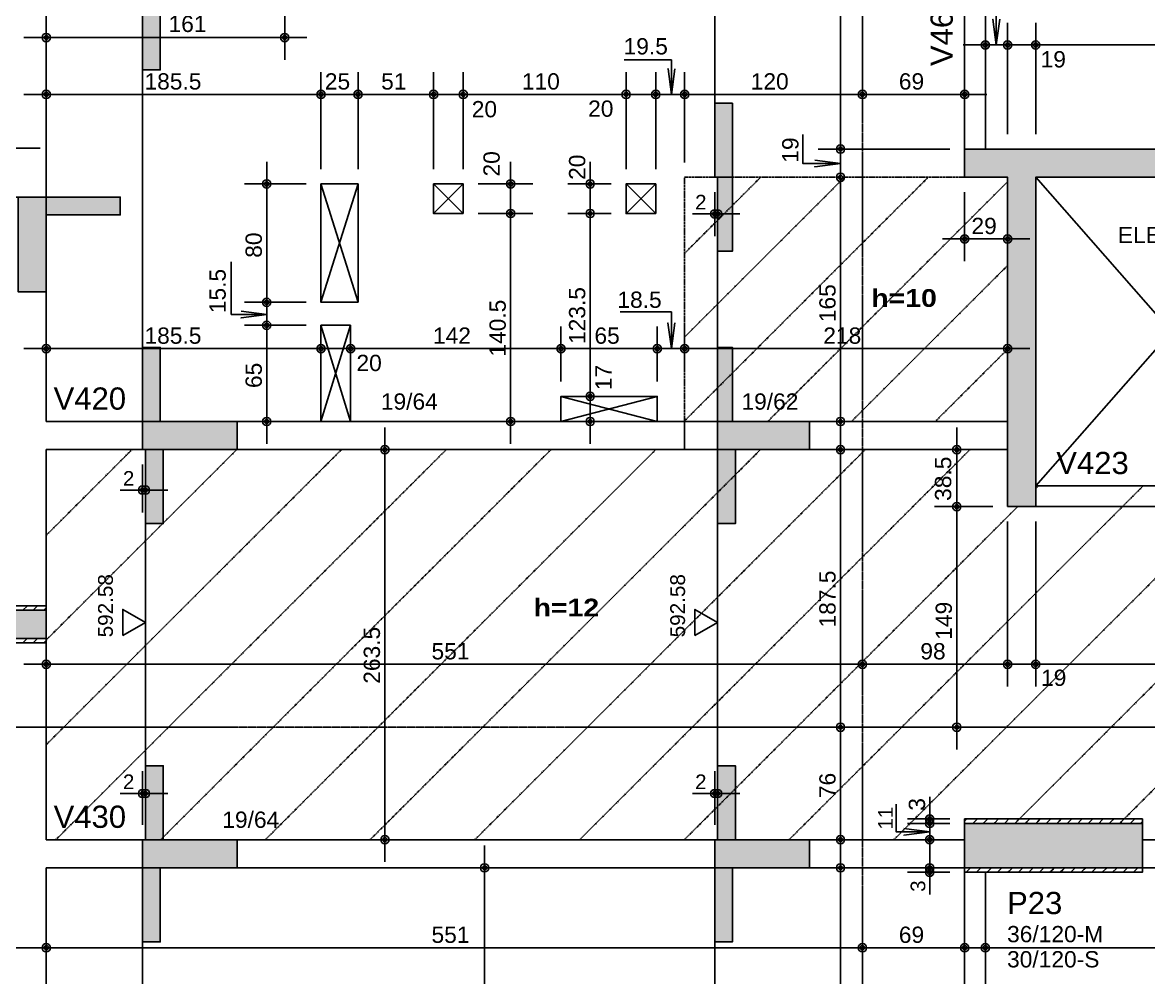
# Model space of a CAD drawing. Extents: x 0 to 7795, y 0 to 4205.
# Drawn here: x 1535 to 2295, y 2438 to 3083 of the extents above; entities that cross this region are included whole.
import ezdxf

# ---------------------------------------------------------------- set-up
doc = ezdxf.new("R2010")
doc.units = 0
doc.header["$MEASUREMENT"] = 0
for name, pattern in [('ESTILO_TQS_0001', [1, 0.7, -0.3]), ('ESTILO_TQS_0002', [0.4, 0.1, -0.3]), ('ESTILO_TQS_0006', [0.3, 0.2, -0.1]), ('ESTILO_TQS_0007', [2.1, 1.5, -0.2, 0.2, -0.2])]:
    doc.linetypes.add(name, pattern=pattern)
for name, color, linetype in [('MTH-224', 4, 'CONTINUOUS'), ('MTH-230', 1, 'CONTINUOUS'), ('MTH-COTAS7', 31, 'CONTINUOUS'), ('MTH-DIM-PILAR', 3, 'CONTINUOUS'), ('MTH-DIM-VIGA', 3, 'CONTINUOUS'), ('MTH-EIXO-214', 4, 'CONTINUOUS'), ('MTH-FACE-VIGA', 7, 'CONTINUOUS'), ('MTH-LINHA-SEÇÃO', 16, 'CONTINUOUS'), ('MTH-PILAR-SEGUE', 5, 'CONTINUOUS'), ('MTH-SIMB_COTA', 3, 'CONTINUOUS'), ('MTH-SOMBRA21', 150, 'CONTINUOUS'), ('MTH-SOMBRA25', 253, 'CONTINUOUS'), ('MTH-TIT1-VIGA', 5, 'CONTINUOUS'), ('MTH-TRACEJADO-216', 1, 'CONTINUOUS'), ('MTH-TXT', 4, 'CONTINUOUS'), ('MTH-TXT-NEGRITO', 5, 'CONTINUOUS'), ('MTH-TXT-NOTAS', 3, 'CONTINUOUS'), ('MTH-VIGA-INVERTIDA', 7, 'ESTILO_TQS_0002')]:
    doc.layers.add(name, color=color, linetype=linetype)
doc.styles.add('TQS_ARIAL', font='arial.ttf')
doc.styles.add('TQS_ARIAL_BLACK', font='ariblk.ttf')

msp = doc.modelspace()

# ---------------------------------------------------------------- linework, layer by layer
at = {"layer": 'MTH-224', "linetype": 'Continuous'}
for points in [[(1602.21209, 2668.995559), (1617.51056, 2677.828562), (1602.21209, 2686.660687), (1602.21209, 2668.995559)], [(1988.475646, 2668.995559), (2003.774116, 2677.828562), (1988.475646, 2686.660687), (1988.475646, 2668.995559)]]:
    msp.add_lwpolyline(points, dxfattribs=at)
at = {"layer": 'MTH-230', "linetype": 'Continuous'}
for p, q in [((1761.01056, 2894.1355), (1736.01056, 2974.1355)), ((1761.01056, 2974.1355), (1736.01056, 2894.1355)), ((1832.011365, 2954.1355), (1812.011365, 2974.1355)), ((1832.011365, 2974.1355), (1812.011365, 2954.1355)), ((1962.011365, 2954.1355), (1942.011365, 2974.1355)), ((1962.011365, 2974.1355), (1942.011365, 2954.1355)), ((2218.511368, 2770.135472), (2401.511368, 2978.6355)), ((2218.511368, 2978.6355), (2401.511368, 2770.135472)), ((1756.01056, 2878.6355), (1736.01056, 2813.6355)), ((1736.01056, 2878.6355), (1756.01056, 2813.6355)), ((1963.012277, 2813.6355), (1898.01056, 2830.635501)), ((1963.012277, 2830.635501), (1898.01056, 2813.6355))]:
    msp.add_line(p, q, dxfattribs=at)
at = {"layer": 'MTH-COTAS7', "linetype": 'Continuous'}
for p, q in [((2086.713494, 2982.635497), (2086.713494, 3438.635501)), ((1550.51056, 3098.653409), (1550.51056, 3058.02176)), ((1711.511406, 3091.135499), (1711.511406, 3058.02176)), ((2184.511366, 3071.836689), (2184.511366, 3082.969265)), ((2199.511367, 3017.635497), (2199.511367, 3082.969265)), ((2199.511367, 3007.635497), (2199.511367, 3082.969265)), ((2218.511367, 3017.635497), (2218.511367, 3082.969265)), ((2218.511367, 3007.635497), (2218.511367, 3082.969265)), ((1535.51056, 3073.02176), (1726.511406, 3073.02176)), ((2169.511366, 3067.969265), (2214.511367, 3067.969265)), ((2184.511367, 3067.969265), (2233.511367, 3067.969265)), ((2203.511367, 3067.969265), (2416.511367, 3067.969265)), ((1550.51056, 3000.884726), (1550.51056, 3049.575059)), ((1736.01056, 2984.1355), (1736.01056, 3049.575059)), ((1736.01056, 2984.1355), (1736.01056, 3049.575059)), ((1761.01056, 2984.1355), (1761.01056, 3049.575059)), ((1761.01056, 2984.1355), (1761.01056, 3049.575059)), ((1812.011365, 2984.1355), (1812.011365, 3049.575059)), ((1812.011365, 2984.1355), (1812.011365, 3049.575059)), ((1832.011365, 2984.1355), (1832.011365, 3049.575059)), ((1832.011365, 2984.1355), (1832.011365, 3049.575059)), ((1942.011365, 2984.1355), (1942.011365, 3049.575059)), ((1942.011365, 2984.1355), (1942.011365, 3049.575059)), ((1962.011365, 2984.1355), (1962.011365, 3049.575059)), ((1962.011365, 2984.1355), (1962.011365, 3049.575059)), ((1981.511406, 2988.635492), (1981.511406, 3049.575059)), ((1981.511406, 2988.635492), (1981.511406, 3049.575059)), ((1535.51056, 3034.575059), (1751.01056, 3034.575059)), ((1721.01056, 3034.575059), (1776.01056, 3034.575059)), ((1746.01056, 3034.575059), (1827.011365, 3034.575059)), ((1797.011365, 3034.575059), (1847.011365, 3034.575059)), ((1817.011365, 3034.575059), (1957.011365, 3034.575059)), ((1927.011365, 3034.575059), (1977.011365, 3034.575059)), ((1947.011365, 3034.575059), (1996.511406, 3034.575059)), ((1966.511406, 3034.575059), (2116.511366, 3034.575059)), ((2086.511366, 3034.575059), (2185.511366, 3034.575059)), ((2101.511366, 3037.703124), (2101.511366, 3019.575059)), ((2101.511366, 3037.703124), (2101.511366, 3019.575059)), ((2170.511366, 3031.99527), (2170.511366, 3019.575059)), ((2086.713494, 2963.635492), (2086.713494, 3012.635497)), ((1260.506838, 2998.232143), (1546.51056, 2998.232143)), ((2160.511366, 2997.635497), (2071.713494, 2997.635497)), ((2160.511366, 2997.635497), (2071.713494, 2997.635497)), ((1699.377113, 2879.1355), (1699.377113, 2989.1355)), ((1864.039632, 2939.1355), (1864.039632, 2989.1355)), ((1917.724131, 2939.1355), (1917.724131, 2989.1355)), ((2086.713494, 2798.635501), (2086.713494, 2993.635492)), ((1726.01056, 2974.1355), (1684.377113, 2974.1355)), ((1842.011365, 2974.1355), (1879.039632, 2974.1355)), ((1932.011365, 2974.1355), (1902.724131, 2974.1355)), ((1864.039632, 2798.635501), (1864.039632, 2969.1355)), ((1917.724131, 2815.635501), (1917.724131, 2969.1355)), ((2001.774116, 2968.635492), (2001.774116, 2938.878151)), ((2003.774116, 2968.635492), (2003.774116, 2938.878151)), ((2170.511366, 2968.635492), (2170.511366, 2921.927565)), ((2199.511367, 2968.635497), (2199.511367, 2921.927565)), ((1842.011365, 2954.1355), (1879.039632, 2954.1355)), ((1842.011365, 2954.1355), (1879.039632, 2954.1355)), ((1932.011365, 2954.1355), (1902.724131, 2954.1355)), ((1932.011365, 2954.1355), (1902.724131, 2954.1355)), ((1986.774116, 2953.878151), (2018.774116, 2953.878151)), ((2155.511366, 2936.927565), (2214.511367, 2936.927565)), ((1699.377113, 2863.6355), (1699.377113, 2909.1355)), ((1726.01056, 2894.1355), (1684.377113, 2894.1355)), ((1726.01056, 2894.1355), (1684.377113, 2894.1355)), ((1699.377113, 2798.6355), (1699.377113, 2893.6355)), ((1550.51056, 2867.054335), (1550.51056, 2877.849414)), ((1726.01056, 2878.6355), (1684.377113, 2878.6355)), ((1726.01056, 2878.6355), (1684.377113, 2878.6355)), ((1736.01056, 2856.1355), (1736.01056, 2877.849414)), ((1736.01056, 2856.1355), (1736.01056, 2877.849414)), ((1756.01056, 2863.613104), (1756.01056, 2877.849414)), ((1756.01056, 2856.1355), (1756.01056, 2877.849414)), ((1898.01056, 2840.635501), (1898.01056, 2877.849414)), ((1898.01056, 2840.635501), (1898.01056, 2877.849414)), ((1963.012277, 2840.635501), (1963.012277, 2877.849414)), ((1963.012277, 2840.635501), (1963.012277, 2877.849414)), ((1981.511406, 2878.491579), (1981.511406, 2847.849414)), ((1981.511406, 2868.491579), (1981.511406, 2847.849414)), ((2199.511367, 2865.777597), (2199.511367, 2847.849414)), ((1535.51056, 2862.849414), (1751.01056, 2862.849414)), ((1721.01056, 2862.849414), (1771.01056, 2862.849414)), ((1741.01056, 2862.849414), (1913.01056, 2862.849414)), ((1883.01056, 2862.849414), (1978.012277, 2862.849414)), ((1948.012277, 2862.849414), (1996.511406, 2862.849414)), ((1966.511406, 2862.849414), (2214.511367, 2862.849414)), ((1917.724131, 2798.635501), (1917.724131, 2845.635501)), ((1922.724131, 2830.635501), (1902.724131, 2830.635501)), ((1922.061515, 2830.635501), (1932.724131, 2830.635501)), ((1726.01056, 2813.6355), (1684.377113, 2813.6355)), ((1832.731595, 2813.635501), (1879.039632, 2813.635501)), ((1920.340572, 2813.635501), (1932.724131, 2813.635501)), ((2105.338991, 2813.635501), (2071.713494, 2813.635501)), ((1779.1324, 2516.13677), (1779.1324, 2809.635501)), ((2086.713494, 2592.135465), (2086.713494, 2809.635501)), ((2165.238982, 2741.135506), (2165.238982, 2809.635501)), ((1781.169911, 2794.635501), (1794.1324, 2794.635501)), ((2091.511366, 2794.635501), (2071.713494, 2794.635501)), ((2189.511367, 2794.635501), (2150.238982, 2794.635501)), ((1615.51056, 2784.635501), (1615.51056, 2752.275238)), ((1617.51056, 2784.635501), (1617.51056, 2752.275238)), ((1600.51056, 2767.275238), (1632.51056, 2767.275238)), ((2165.238982, 2592.135465), (2165.238982, 2771.135506)), ((2189.511367, 2756.135506), (2150.238982, 2756.135506)), ((2189.511367, 2756.135506), (2150.238982, 2756.135506)), ((2199.511367, 2746.135506), (2199.511367, 2634.635497)), ((2199.511367, 2746.135506), (2199.511367, 2634.635497)), ((2218.511367, 2746.135506), (2218.511367, 2634.635497)), ((2218.511367, 2746.135506), (2218.511367, 2634.635497)), ((1535.51056, 2649.635497), (2116.511366, 2649.635497)), ((2086.511366, 2649.635497), (2214.511367, 2649.635497)), ((2184.511367, 2649.635497), (2233.511367, 2649.635497)), ((2203.511367, 2649.635497), (2416.511367, 2649.635497)), ((2086.713494, 2516.13677), (2086.713494, 2622.135465)), ((2091.511366, 2607.135465), (2071.713494, 2607.135465)), ((2091.511366, 2607.135465), (2071.713494, 2607.135465)), ((2184.432037, 2607.135465), (2150.238982, 2607.135465)), ((1615.51056, 2541.13677), (1615.51056, 2577.346098)), ((1617.51056, 2541.13677), (1617.51056, 2577.346098)), ((2001.774116, 2541.13677), (2001.774116, 2577.346098)), ((2003.774116, 2541.13677), (2003.774116, 2577.346098)), ((1600.51056, 2562.346098), (1632.51056, 2562.346098)), ((1986.774116, 2562.346098), (2018.774116, 2562.346098)), ((2146.928333, 2527.13677), (2146.928333, 2560.13677)), ((2146.928333, 2516.13677), (2146.928333, 2557.13677)), ((2160.511366, 2545.13677), (2131.928333, 2545.13677)), ((2160.511366, 2542.13677), (2131.928333, 2542.13677)), ((2160.511366, 2542.13677), (2131.928333, 2542.13677)), ((1757.282443, 2531.13677), (1794.1324, 2531.13677)), ((1846.41773, 2237.135493), (1846.41773, 2527.13677)), ((2091.511366, 2531.13677), (2071.713494, 2531.13677)), ((2086.713494, 2071.135503), (2086.713494, 2527.13677)), ((2160.511366, 2531.13677), (2131.928333, 2531.13677)), ((2146.928333, 2494.13677), (2146.928333, 2527.13677)), ((1846.946401, 2512.13677), (1861.41773, 2512.13677)), ((2091.511366, 2512.13677), (2071.713494, 2512.13677)), ((2160.511366, 2512.13677), (2131.928333, 2512.13677)), ((2160.511366, 2509.13677), (2131.928333, 2509.13677)), ((1550.51056, 2464.587547), (1550.51056, 2473.127822)), ((2101.511366, 2462.528287), (2101.511366, 2473.127822)), ((2101.511366, 2462.528287), (2101.511366, 2473.127822)), ((2184.511366, 2453.53622), (2184.511366, 2473.127822)), ((1133.511366, 2458.127822), (1546.51056, 2458.127822)), ((1535.51056, 2458.127822), (2116.511366, 2458.127822)), ((2086.511366, 2458.127822), (2185.511366, 2458.127822)), ((2169.511366, 2458.127822), (2504.511361, 2458.127822)), ((2170.511366, 2456.346899), (2170.511366, 2443.127822))]:
    msp.add_line(p, q, dxfattribs=at)
for points in [[(2213.424211, 3091.075234), (2191.907804, 3091.075234), (2191.907804, 3067.969265), (2189.623595, 3085.31955), (2191.907804, 3067.969265), (2194.192012, 3085.31955)], [(1940.782085, 3057.864841), (1972.586897, 3057.864841), (1972.586897, 3034.575059), (1970.302688, 3051.925344), (1972.586897, 3034.575059), (1974.871105, 3051.925344)], [(2061.180193, 3007.53005), (2061.180193, 2987.959596), (2086.713494, 2987.959596), (2069.363209, 2985.675388), (2086.713494, 2987.959596), (2069.363209, 2990.243805)], [(1675.395459, 2921.535905), (1675.395459, 2885.918751), (1699.377113, 2885.918751), (1682.026828, 2883.634542), (1699.377113, 2885.918751), (1682.026828, 2888.202959)], [(1937.984075, 2887.712426), (1972.529724, 2887.712426), (1972.529724, 2862.849414), (1970.245515, 2880.199699), (1972.529724, 2862.849414), (1974.813932, 2880.199699)], [(2124.343171, 2555.050198), (2124.343171, 2536.388203), (2146.928333, 2536.388203), (2129.578048, 2534.103995), (2146.928333, 2536.388203), (2129.578048, 2538.672412)]]:
    msp.add_lwpolyline(points, dxfattribs=at)
at = {"layer": 'MTH-EIXO-214', "linetype": 'ESTILO_TQS_0007'}
for p, q in [((2101.511366, 3791.636556), (2101.511366, 1718.135501)), ((401.511366, 2607.135465), (5503.511366, 2607.135465))]:
    msp.add_line(p, q, dxfattribs=at)
at = {"layer": 'MTH-FACE-VIGA', "linetype": 'Continuous'}
for p, q in [((1534.731018, 2686.135503), (1537.569251, 2688.973736)), ((1537.569251, 2688.973736), (1537.731018, 2689.135503)), ((1541.802085, 2686.135503), (1544.729826, 2689.063243)), ((1544.729826, 2689.063243), (1544.802085, 2689.135503)), ((1548.873153, 2686.135503), (1550.51056, 2687.77291)), ((1534.731018, 2664.135503), (1537.569251, 2666.973736)), ((1537.569251, 2666.973736), (1537.731018, 2667.135503)), ((1541.802085, 2664.135503), (1544.729826, 2667.063243)), ((1544.729826, 2667.063243), (1544.802085, 2667.135503)), ((1548.873153, 2664.135503), (1550.51056, 2665.77291)), ((2170.511366, 2543.549246), (2172.09889, 2545.13677)), ((2176.169958, 2542.13677), (2176.31505, 2542.281862)), ((2176.31505, 2542.281862), (2179.169958, 2545.13677)), ((2183.241025, 2542.13677), (2183.567427, 2542.463171)), ((2183.567427, 2542.463171), (2186.241025, 2545.13677)), ((2190.312093, 2542.13677), (2190.819804, 2542.644481)), ((2190.819804, 2542.644481), (2193.312093, 2545.13677)), ((2197.383161, 2542.13677), (2198.072181, 2542.82579)), ((2198.072181, 2542.82579), (2200.383161, 2545.13677)), ((2204.454229, 2542.13677), (2205.324559, 2543.007099)), ((2205.324559, 2543.007099), (2207.454229, 2545.13677)), ((2211.525297, 2542.13677), (2212.576936, 2543.188409)), ((2212.576936, 2543.188409), (2214.525297, 2545.13677)), ((2218.596365, 2542.13677), (2219.829313, 2543.369718)), ((2219.829313, 2543.369718), (2221.596365, 2545.13677)), ((2225.667432, 2542.13677), (2227.08169, 2543.551028)), ((2227.08169, 2543.551028), (2228.667432, 2545.13677)), ((2232.7385, 2542.13677), (2234.334068, 2543.732337)), ((2234.334068, 2543.732337), (2235.7385, 2545.13677)), ((2239.809568, 2542.13677), (2241.586445, 2543.913647)), ((2241.586445, 2543.913647), (2242.809568, 2545.13677)), ((2246.880636, 2542.13677), (2248.838822, 2544.094956)), ((2248.838822, 2544.094956), (2249.880636, 2545.13677)), ((2253.951704, 2542.13677), (2256.091199, 2544.276265)), ((2256.091199, 2544.276265), (2256.951704, 2545.13677)), ((2261.022771, 2542.13677), (2263.343577, 2544.457575)), ((2263.343577, 2544.457575), (2264.022771, 2545.13677)), ((2268.093839, 2542.13677), (2270.595954, 2544.638884)), ((2270.595954, 2544.638884), (2271.093839, 2545.13677)), ((2275.164907, 2542.13677), (2277.848331, 2544.820194)), ((2277.848331, 2544.820194), (2278.164907, 2545.13677)), ((2282.235975, 2542.13677), (2285.100708, 2545.001503)), ((2285.100708, 2545.001503), (2285.235975, 2545.13677)), ((2289.307043, 2542.13677), (2290.511366, 2543.341093)), ((2171.454229, 2509.13677), (2171.478405, 2509.160946)), ((2171.478405, 2509.160946), (2174.454229, 2512.13677)), ((2178.525297, 2509.13677), (2178.730782, 2509.342255)), ((2178.730782, 2509.342255), (2181.525297, 2512.13677)), ((2185.596365, 2509.13677), (2185.983159, 2509.523564)), ((2185.983159, 2509.523564), (2188.596365, 2512.13677)), ((2192.667432, 2509.13677), (2193.235537, 2509.704874)), ((2193.235537, 2509.704874), (2195.667432, 2512.13677)), ((2199.7385, 2509.13677), (2200.487914, 2509.886183)), ((2200.487914, 2509.886183), (2202.7385, 2512.13677)), ((2206.809568, 2509.13677), (2207.740291, 2510.067493)), ((2207.740291, 2510.067493), (2209.809568, 2512.13677)), ((2213.880636, 2509.13677), (2214.992668, 2510.248802)), ((2214.992668, 2510.248802), (2216.880636, 2512.13677)), ((2220.951704, 2509.13677), (2222.245046, 2510.430112)), ((2222.245046, 2510.430112), (2223.951704, 2512.13677)), ((2228.022771, 2509.13677), (2229.497423, 2510.611421)), ((2229.497423, 2510.611421), (2231.022771, 2512.13677)), ((2235.093839, 2509.13677), (2236.7498, 2510.79273)), ((2236.7498, 2510.79273), (2238.093839, 2512.13677)), ((2242.164907, 2509.13677), (2244.002177, 2510.97404)), ((2244.002177, 2510.97404), (2245.164907, 2512.13677)), ((2249.235975, 2509.13677), (2251.254555, 2511.155349)), ((2251.254555, 2511.155349), (2252.235975, 2512.13677)), ((2256.307043, 2509.13677), (2258.506932, 2511.336659)), ((2258.506932, 2511.336659), (2259.307043, 2512.13677)), ((2263.37811, 2509.13677), (2265.759309, 2511.517968)), ((2265.759309, 2511.517968), (2266.37811, 2512.13677)), ((2270.449178, 2509.13677), (2273.011686, 2511.699278)), ((2273.011686, 2511.699278), (2273.449178, 2512.13677)), ((2277.520246, 2509.13677), (2280.264064, 2511.880587)), ((2280.264064, 2511.880587), (2280.520246, 2512.13677)), ((2284.591314, 2509.13677), (2287.516441, 2512.061896)), ((2287.516441, 2512.061896), (2287.591314, 2512.13677))]:
    msp.add_line(p, q, dxfattribs=at)
for points in [[(2170.511366, 3423.635501), (2170.511366, 2997.635497)], [(2184.511366, 2997.635497), (2184.511366, 3423.635501)], [(1550.51056, 2813.635501), (1550.51056, 3191.135501)], [(1761.01056, 2894.1355), (1761.01056, 2974.1355), (1736.01056, 2974.1355), (1736.01056, 2894.1355), (1761.01056, 2894.1355)], [(1832.011365, 2954.1355), (1832.011365, 2974.1355), (1812.011365, 2974.1355), (1812.011365, 2954.1355), (1832.011365, 2954.1355)], [(1962.011365, 2954.1355), (1962.011365, 2974.1355), (1942.011365, 2974.1355), (1942.011365, 2954.1355), (1962.011365, 2954.1355)], [(1756.01056, 2878.6355), (1736.01056, 2878.6355), (1736.01056, 2813.6355), (1756.01056, 2813.6355), (1756.01056, 2878.6355)], [(1963.012277, 2813.6355), (1963.012277, 2830.635501), (1898.01056, 2830.635501), (1898.01056, 2813.6355), (1963.012277, 2813.6355)], [(2199.511367, 2813.635501), (1550.51056, 2813.635501)], [(1550.51056, 2686.1355), (1550.51056, 2794.635501)], [(1550.51056, 2794.635501), (2199.511367, 2794.635501)], [(2401.511367, 2770.13551), (2218.511367, 2770.13551)], [(2218.511365, 2756.13551), (2401.511367, 2756.13551)], [(1550.51056, 2689.135503), (1310.51056, 2689.135503), (1310.51056, 2686.135503), (1550.51056, 2686.135503), (1550.51056, 2689.135503)], [(1550.51056, 2667.135503), (1310.51056, 2667.135503), (1310.51056, 2664.135503), (1550.51056, 2664.135503), (1550.51056, 2667.135503)], [(1550.51056, 2531.13677), (1550.51056, 2667.1355)], [(2290.511366, 2545.13677), (2170.511366, 2545.13677), (2170.511366, 2542.13677), (2290.511366, 2542.13677), (2290.511366, 2545.13677)], [(2170.511366, 2531.13677), (1550.51056, 2531.13677)], [(2496.511361, 2531.13677), (2290.511366, 2531.13677)], [(1550.51056, 2512.13677), (2170.511366, 2512.13677)], [(1550.51056, 2086.135501), (1550.51056, 2512.13677)], [(2170.511366, 2512.13677), (2170.511366, 2086.135503)], [(2290.511366, 2512.13677), (2170.511366, 2512.13677), (2170.511366, 2509.13677), (2290.511366, 2509.13677), (2290.511366, 2512.13677)], [(2184.511366, 2086.135503), (2184.511366, 2509.13677)], [(2290.511366, 2512.13677), (2489.511361, 2512.13677)]]:
    msp.add_lwpolyline(points, dxfattribs=at)
at = {"layer": 'MTH-LINHA-SEÇÃO', "linetype": 'Continuous'}
for p, q in [((2001.774116, 3442.635501), (2001.774116, 2978.635492)), ((1615.51056, 3101.135499), (1615.51056, 2794.635501)), ((2003.774116, 2978.635492), (2003.774116, 2813.635501)), ((858.51137, 2965.230509), (1600.51056, 2965.230509)), ((1617.51056, 2794.635501), (1617.51056, 2531.13677)), ((2003.774116, 2794.635501), (2003.774116, 2531.13677)), ((1615.51056, 2531.13677), (1615.51056, 2252.1355)), ((2001.774116, 2531.13677), (2001.774116, 2067.135503))]:
    msp.add_line(p, q, dxfattribs=at)
for points in [[(1615.51056, 3051.135499), (1615.51056, 3101.135499), (1627.51056, 3101.135499), (1627.51056, 3051.135499), (1615.51056, 3051.135499)], [(2001.774116, 3028.635492), (2001.774116, 2978.635492), (2013.774116, 2978.635492), (2013.774116, 3028.635492), (2001.774116, 3028.635492)], [(2003.774116, 2978.635492), (2003.774116, 2928.635492), (2013.774116, 2928.635492), (2013.774116, 2978.635492), (2003.774116, 2978.635492)], [(1531.51056, 2965.230509), (1550.51056, 2965.230509), (1550.51056, 2901.230509), (1531.51056, 2901.230509), (1531.51056, 2965.230509)], [(1550.51056, 2965.230509), (1600.51056, 2965.230509), (1600.51056, 2953.230509), (1550.51056, 2953.230509), (1550.51056, 2965.230509)], [(1615.51056, 2813.635501), (1615.51056, 2863.635501), (1627.51056, 2863.635501), (1627.51056, 2813.635501), (1615.51056, 2813.635501)], [(2003.774116, 2863.635501), (2003.774116, 2813.635501), (2013.774116, 2813.635501), (2013.774116, 2863.635501), (2003.774116, 2863.635501)], [(1615.51056, 2794.635501), (1615.51056, 2813.635501), (1679.51056, 2813.635501), (1679.51056, 2794.635501), (1615.51056, 2794.635501)], [(2003.774116, 2794.635501), (2003.774116, 2813.635501), (2065.774116, 2813.635501), (2065.774116, 2794.635501), (2003.774116, 2794.635501)], [(1617.51056, 2744.635501), (1617.51056, 2794.635501), (1629.51056, 2794.635501), (1629.51056, 2744.635501), (1617.51056, 2744.635501)], [(2003.774116, 2744.635501), (2003.774116, 2794.635501), (2015.774116, 2794.635501), (2015.774116, 2744.635501), (2003.774116, 2744.635501)], [(1617.51056, 2531.13677), (1617.51056, 2581.13677), (1629.51056, 2581.13677), (1629.51056, 2531.13677), (1617.51056, 2531.13677)], [(2003.774116, 2531.13677), (2003.774116, 2581.13677), (2015.774116, 2581.13677), (2015.774116, 2531.13677), (2003.774116, 2531.13677)], [(1615.51056, 2512.13677), (1615.51056, 2531.13677), (1679.51056, 2531.13677), (1679.51056, 2512.13677), (1615.51056, 2512.13677)], [(2001.774116, 2512.13677), (2001.774116, 2531.13677), (2065.774116, 2531.13677), (2065.774116, 2512.13677), (2001.774116, 2512.13677)], [(1615.51056, 2512.13677), (1615.51056, 2462.13677), (1627.51056, 2462.13677), (1627.51056, 2512.13677), (1615.51056, 2512.13677)], [(2001.774116, 2512.13677), (2001.774116, 2462.13677), (2013.774116, 2462.13677), (2013.774116, 2512.13677), (2001.774116, 2512.13677)]]:
    msp.add_lwpolyline(points, dxfattribs=at)
at = {"layer": 'MTH-PILAR-SEGUE', "linetype": 'Continuous'}
for points in [[(2199.511367, 2756.135506), (2218.511367, 2756.135506), (2218.511367, 2978.6355), (2401.511367, 2978.6355), (2401.511367, 2756.135506), (2417.511367, 2756.135506), (2417.511367, 2978.635504), (2600.511367, 2978.635504), (2600.511367, 2699.635497), (2619.511367, 2699.635497), (2619.511367, 2997.635497), (2170.511366, 2997.635497), (2170.511366, 2978.635497), (2199.511367, 2978.635497), (2199.511367, 2756.135506)], [(1550.51056, 2667.1355), (1550.51056, 2686.1355), (1310.51056, 2686.1355), (1310.51056, 2667.1355), (1550.51056, 2667.1355)], [(2290.511366, 2512.13677), (2290.511366, 2542.13677), (2170.511366, 2542.13677), (2170.511366, 2512.13677), (2290.511366, 2512.13677)]]:
    msp.add_lwpolyline(points, dxfattribs=at)
at = {"layer": 'MTH-SIMB_COTA', "linetype": 'Continuous'}
for centre, radius in [((1550.51056, 3073.02176), 2.8), ((1550.51056, 3073.02176), 1.4), ((1711.511406, 3073.02176), 2.8), ((1711.511406, 3073.02176), 1.4), ((2184.511366, 3067.969265), 2.8), ((2184.511366, 3067.969265), 1.4), ((2199.511367, 3067.969265), 2.8), ((2199.511367, 3067.969265), 2.8), ((2199.511367, 3067.969265), 1.4), ((2199.511367, 3067.969265), 1.4), ((2218.511367, 3067.969265), 2.8), ((2218.511367, 3067.969265), 2.8), ((2218.511367, 3067.969265), 1.4), ((2218.511367, 3067.969265), 1.4), ((1550.51056, 3034.575059), 2.8), ((1550.51056, 3034.575059), 1.4), ((1736.01056, 3034.575059), 2.8), ((1736.01056, 3034.575059), 2.8), ((1736.01056, 3034.575059), 1.4), ((1736.01056, 3034.575059), 1.4), ((1761.01056, 3034.575059), 2.8), ((1761.01056, 3034.575059), 2.8), ((1761.01056, 3034.575059), 1.4), ((1761.01056, 3034.575059), 1.4), ((1812.011365, 3034.575059), 2.8), ((1812.011365, 3034.575059), 2.8), ((1812.011365, 3034.575059), 1.4), ((1812.011365, 3034.575059), 1.4), ((1832.011365, 3034.575059), 2.8), ((1832.011365, 3034.575059), 2.8), ((1832.011365, 3034.575059), 1.4), ((1832.011365, 3034.575059), 1.4), ((1942.011365, 3034.575059), 2.8), ((1942.011365, 3034.575059), 2.8), ((1942.011365, 3034.575059), 1.4), ((1942.011365, 3034.575059), 1.4), ((1962.011365, 3034.575059), 2.8), ((1962.011365, 3034.575059), 2.8), ((1962.011365, 3034.575059), 1.4), ((1962.011365, 3034.575059), 1.4), ((1981.511406, 3034.575059), 2.8), ((1981.511406, 3034.575059), 2.8), ((1981.511406, 3034.575059), 1.4), ((1981.511406, 3034.575059), 1.4), ((2101.511366, 3034.575059), 2.8), ((2101.511366, 3034.575059), 2.8), ((2101.511366, 3034.575059), 1.4), ((2101.511366, 3034.575059), 1.4), ((2170.511366, 3034.575059), 2.8), ((2170.511366, 3034.575059), 1.4), ((2086.713494, 2997.635497), 2.8), ((2086.713494, 2997.635497), 2.8), ((2086.713494, 2997.635497), 1.4), ((2086.713494, 2997.635497), 1.4), ((2086.713494, 2978.635492), 2.8), ((2086.713494, 2978.635492), 2.8), ((2086.713494, 2978.635492), 1.4), ((2086.713494, 2978.635492), 1.4), ((1699.377113, 2974.1355), 2.8), ((1699.377113, 2974.1355), 1.4), ((1864.039632, 2974.1355), 2.8), ((1864.039632, 2974.1355), 1.4), ((1917.724131, 2974.1355), 2.8), ((1917.724131, 2974.1355), 1.4), ((1864.039632, 2954.1355), 2.8), ((1864.039632, 2954.1355), 2.8), ((1917.724131, 2954.1355), 2.8), ((1917.724131, 2954.1355), 2.8), ((1864.039632, 2954.1355), 1.4), ((1864.039632, 2954.1355), 1.4), ((1917.724131, 2954.1355), 1.4), ((1917.724131, 2954.1355), 1.4), ((2001.774116, 2953.878151), 2.8), ((2001.774116, 2953.878151), 1.4), ((2003.774116, 2953.878151), 2.8), ((2003.774116, 2953.878151), 1.4), ((2170.511366, 2936.927565), 2.8), ((2170.511366, 2936.927565), 1.4), ((2199.511367, 2936.927565), 2.8), ((2199.511367, 2936.927565), 1.4), ((1699.377113, 2894.1355), 2.8), ((1699.377113, 2894.1355), 2.8), ((1699.377113, 2894.1355), 1.4), ((1699.377113, 2894.1355), 1.4), ((1699.377113, 2878.6355), 2.8), ((1699.377113, 2878.6355), 2.8), ((1699.377113, 2878.6355), 1.4), ((1699.377113, 2878.6355), 1.4), ((1550.51056, 2862.849414), 2.8), ((1736.01056, 2862.849414), 2.8), ((1736.01056, 2862.849414), 2.8), ((1756.01056, 2862.849414), 2.8), ((1756.01056, 2862.849414), 2.8), ((1898.01056, 2862.849414), 2.8), ((1898.01056, 2862.849414), 2.8), ((1963.012277, 2862.849414), 2.8), ((1963.012277, 2862.849414), 2.8), ((1981.511406, 2862.849414), 2.8), ((1981.511406, 2862.849414), 2.8), ((2199.511367, 2862.849414), 2.8), ((1550.51056, 2862.849414), 1.4), ((1736.01056, 2862.849414), 1.4), ((1736.01056, 2862.849414), 1.4), ((1756.01056, 2862.849414), 1.4), ((1756.01056, 2862.849414), 1.4), ((1898.01056, 2862.849414), 1.4), ((1898.01056, 2862.849414), 1.4), ((1963.012277, 2862.849414), 1.4), ((1963.012277, 2862.849414), 1.4), ((1981.511406, 2862.849414), 1.4), ((1981.511406, 2862.849414), 1.4), ((2199.511367, 2862.849414), 1.4), ((1917.724131, 2830.635501), 2.8), ((1917.724131, 2830.635501), 2.8), ((1917.724131, 2830.635501), 1.4), ((1917.724131, 2830.635501), 1.4), ((1699.377113, 2813.6355), 2.8), ((1699.377113, 2813.6355), 1.4), ((1864.039632, 2813.635501), 2.8), ((1864.039632, 2813.635501), 1.4), ((1917.724131, 2813.635501), 2.8), ((1917.724131, 2813.635501), 1.4), ((2086.713494, 2813.635501), 2.8), ((2086.713494, 2813.635501), 1.4), ((1779.1324, 2794.635501), 2.8), ((2086.713494, 2794.635501), 2.8), ((2165.238982, 2794.635501), 2.8), ((1779.1324, 2794.635501), 1.4), ((2086.713494, 2794.635501), 1.4), ((2165.238982, 2794.635501), 1.4), ((1615.51056, 2767.275238), 2.8), ((1615.51056, 2767.275238), 1.4), ((1617.51056, 2767.275238), 2.8), ((1617.51056, 2767.275238), 1.4), ((2165.238982, 2756.135506), 2.8), ((2165.238982, 2756.135506), 2.8), ((2165.238982, 2756.135506), 1.4), ((2165.238982, 2756.135506), 1.4), ((1550.51056, 2649.635497), 2.8), ((1550.51056, 2649.635497), 1.4), ((2101.511366, 2649.635497), 2.8), ((2101.511366, 2649.635497), 2.8), ((2101.511366, 2649.635497), 1.4), ((2101.511366, 2649.635497), 1.4), ((2199.511367, 2649.635497), 2.8), ((2199.511367, 2649.635497), 2.8), ((2199.511367, 2649.635497), 1.4), ((2199.511367, 2649.635497), 1.4), ((2218.511367, 2649.635497), 2.8), ((2218.511367, 2649.635497), 2.8), ((2218.511367, 2649.635497), 1.4), ((2218.511367, 2649.635497), 1.4), ((2086.713494, 2607.135465), 2.8), ((2086.713494, 2607.135465), 2.8), ((2086.713494, 2607.135465), 1.4), ((2086.713494, 2607.135465), 1.4), ((2165.238982, 2607.135465), 2.8), ((2165.238982, 2607.135465), 1.4), ((1615.51056, 2562.346098), 2.8), ((1615.51056, 2562.346098), 1.4), ((1617.51056, 2562.346098), 2.8), ((1617.51056, 2562.346098), 1.4), ((2001.774116, 2562.346098), 2.8), ((2001.774116, 2562.346098), 1.4), ((2003.774116, 2562.346098), 2.8), ((2003.774116, 2562.346098), 1.4), ((2146.928333, 2545.13677), 2.8), ((2146.928333, 2545.13677), 1.4), ((2146.928333, 2542.13677), 2.8), ((2146.928333, 2542.13677), 2.8), ((2146.928333, 2542.13677), 1.4), ((2146.928333, 2542.13677), 1.4), ((1779.1324, 2531.13677), 2.8), ((1779.1324, 2531.13677), 1.4), ((2086.713494, 2531.13677), 2.8), ((2086.713494, 2531.13677), 1.4), ((2146.928333, 2531.13677), 2.8), ((2146.928333, 2531.13677), 1.4), ((1846.41773, 2512.13677), 2.8), ((1846.41773, 2512.13677), 1.4), ((2086.713494, 2512.13677), 2.8), ((2086.713494, 2512.13677), 1.4), ((2146.928333, 2512.13677), 2.8), ((2146.928333, 2509.13677), 2.8), ((2146.928333, 2512.13677), 1.4), ((2146.928333, 2509.13677), 1.4), ((1550.51056, 2458.127822), 2.8), ((1550.51056, 2458.127822), 1.4), ((2101.511366, 2458.127822), 2.8), ((2101.511366, 2458.127822), 2.8), ((2101.511366, 2458.127822), 1.4), ((2101.511366, 2458.127822), 1.4), ((2170.511366, 2458.127822), 2.8), ((2170.511366, 2458.127822), 1.4), ((2184.511366, 2458.127822), 2.8), ((2184.511366, 2458.127822), 1.4)]:
    msp.add_circle(centre, radius, dxfattribs=at)
at = {"layer": 'MTH-SOMBRA21', "linetype": 'Continuous'}
for points in [[(1615.51056, 3051.135499), (1615.51056, 3101.135499), (1627.51056, 3101.135499)], [(1615.51056, 3051.135499), (1627.51056, 3101.135499), (1627.51056, 3051.135499)], [(1615.51056, 3051.135499), (1627.51056, 3051.135499), (1615.51056, 3051.135499)], [(2001.774116, 3028.635492), (2001.774116, 2978.635492), (2013.774116, 2978.635492)], [(2001.774116, 3028.635492), (2013.774116, 2978.635492), (2013.774116, 3028.635492)], [(2001.774116, 3028.635492), (2013.774116, 3028.635492), (2001.774116, 3028.635492)], [(2003.774116, 2978.635492), (2003.774116, 2928.635492), (2013.774116, 2928.635492)], [(2003.774116, 2978.635492), (2013.774116, 2928.635492), (2013.774116, 2978.635492)], [(2003.774116, 2978.635492), (2013.774116, 2978.635492), (2003.774116, 2978.635492)], [(1531.51056, 2965.230509), (1550.51056, 2965.230509), (1550.51056, 2901.230509)], [(1531.51056, 2965.230509), (1550.51056, 2901.230509), (1531.51056, 2901.230509)], [(1550.51056, 2965.230509), (1600.51056, 2965.230509), (1600.51056, 2953.230509)], [(1550.51056, 2965.230509), (1600.51056, 2953.230509), (1550.51056, 2953.230509)], [(1550.51056, 2965.230509), (1550.51056, 2953.230509), (1550.51056, 2965.230509)], [(1615.51056, 2813.635501), (1615.51056, 2863.635501), (1627.51056, 2863.635501)], [(1615.51056, 2813.635501), (1627.51056, 2863.635501), (1627.51056, 2813.635501)], [(2003.774116, 2863.635501), (2003.774116, 2813.635501), (2013.774116, 2813.635501)], [(2003.774116, 2863.635501), (2013.774116, 2813.635501), (2013.774116, 2863.635501)], [(2003.774116, 2863.635501), (2013.774116, 2863.635501), (2003.774116, 2863.635501)], [(1615.51056, 2813.635501), (1627.51056, 2813.635501), (1615.51056, 2813.635501)], [(1615.51056, 2794.635501), (1615.51056, 2813.635501), (1679.51056, 2813.635501)], [(1615.51056, 2794.635501), (1679.51056, 2813.635501), (1679.51056, 2794.635501)], [(2003.774116, 2794.635501), (2003.774116, 2813.635501), (2065.774116, 2813.635501)], [(2003.774116, 2794.635501), (2065.774116, 2813.635501), (2065.774116, 2794.635501)], [(1615.51056, 2794.635501), (1679.51056, 2794.635501), (1615.51056, 2794.635501)], [(1617.51056, 2744.635501), (1617.51056, 2794.635501), (1629.51056, 2794.635501)], [(1617.51056, 2744.635501), (1629.51056, 2794.635501), (1629.51056, 2744.635501)], [(2003.774116, 2794.635501), (2065.774116, 2794.635501), (2003.774116, 2794.635501)], [(2003.774116, 2744.635501), (2003.774116, 2794.635501), (2015.774116, 2794.635501)], [(2003.774116, 2744.635501), (2015.774116, 2794.635501), (2015.774116, 2744.635501)], [(1617.51056, 2744.635501), (1629.51056, 2744.635501), (1617.51056, 2744.635501)], [(2003.774116, 2744.635501), (2015.774116, 2744.635501), (2003.774116, 2744.635501)], [(1617.51056, 2531.13677), (1617.51056, 2581.13677), (1629.51056, 2581.13677)], [(1617.51056, 2531.13677), (1629.51056, 2581.13677), (1629.51056, 2531.13677)], [(2003.774116, 2531.13677), (2003.774116, 2581.13677), (2015.774116, 2581.13677)], [(2003.774116, 2531.13677), (2015.774116, 2581.13677), (2015.774116, 2531.13677)], [(1615.51056, 2512.13677), (1615.51056, 2531.13677), (1679.51056, 2531.13677)], [(1615.51056, 2512.13677), (1679.51056, 2531.13677), (1679.51056, 2512.13677)], [(1617.51056, 2531.13677), (1629.51056, 2531.13677), (1617.51056, 2531.13677)], [(2001.774116, 2512.13677), (2001.774116, 2531.13677), (2065.774116, 2531.13677)], [(2001.774116, 2512.13677), (2065.774116, 2531.13677), (2065.774116, 2512.13677)], [(2003.774116, 2531.13677), (2015.774116, 2531.13677), (2003.774116, 2531.13677)], [(1615.51056, 2512.13677), (1679.51056, 2512.13677), (1615.51056, 2512.13677)], [(1615.51056, 2512.13677), (1615.51056, 2462.13677), (1627.51056, 2462.13677)], [(1615.51056, 2512.13677), (1627.51056, 2462.13677), (1627.51056, 2512.13677)], [(1615.51056, 2512.13677), (1627.51056, 2512.13677), (1615.51056, 2512.13677)], [(2001.774116, 2512.13677), (2065.774116, 2512.13677), (2001.774116, 2512.13677)], [(2001.774116, 2512.13677), (2001.774116, 2462.13677), (2013.774116, 2462.13677)], [(2001.774116, 2512.13677), (2013.774116, 2462.13677), (2013.774116, 2512.13677)], [(2001.774116, 2512.13677), (2013.774116, 2512.13677), (2001.774116, 2512.13677)]]:
    msp.add_solid(points, dxfattribs=at)
at = {"layer": 'MTH-SOMBRA25', "linetype": 'Continuous'}
for points in [[(2619.511367, 2997.635497), (2170.511366, 2997.635497), (2199.511367, 2978.635497)], [(2199.511367, 2978.635497), (2170.511366, 2997.635497), (2170.511366, 2978.635497)], [(2619.511367, 2997.635497), (2199.511367, 2978.635497), (2218.511367, 2978.6355)], [(2619.511367, 2997.635497), (2218.511367, 2978.6355), (2401.511367, 2978.6355)], [(2218.511367, 2978.6355), (2199.511367, 2978.635497), (2199.511367, 2756.135506)], [(2218.511367, 2978.6355), (2199.511367, 2756.135506), (2218.511367, 2756.135506)], [(1550.51056, 2667.1355), (1550.51056, 2686.1355), (1310.51056, 2686.1355)], [(1550.51056, 2667.1355), (1310.51056, 2686.1355), (1310.51056, 2667.1355)], [(1550.51056, 2667.1355), (1310.51056, 2667.1355), (1550.51056, 2667.1355)], [(2290.511366, 2512.13677), (2290.511366, 2542.13677), (2170.511366, 2542.13677)], [(2290.511366, 2512.13677), (2170.511366, 2542.13677), (2170.511366, 2512.13677)], [(2290.511366, 2512.13677), (2170.511366, 2512.13677), (2290.511366, 2512.13677)]]:
    msp.add_solid(points, dxfattribs=at)
at = {"layer": 'MTH-TRACEJADO-216', "linetype": 'ESTILO_TQS_0001'}
for p, q in [((1981.511406, 2814.168694), (2145.97821, 2978.635497)), ((1981.511406, 2870.737236), (2089.409667, 2978.635497)), ((1981.511406, 2927.305779), (2032.841125, 2978.635497)), ((1981.511406, 2813.635501), (1981.511406, 2978.635492)), ((1981.511406, 2978.635492), (2170.511366, 2978.635492)), ((2037.546755, 2813.635501), (2199.511367, 2975.600113)), ((2094.115298, 2813.635501), (2199.511367, 2919.03157)), ((2150.68384, 2813.635501), (2199.511367, 2862.463028)), ((1550.51056, 2736.721239), (1603.449979, 2789.660657)), ((1603.449979, 2789.660657), (1603.619712, 2789.83039)), ((1603.619712, 2789.83039), (1605.181628, 2791.392306)), ((1605.181628, 2791.392306), (1608.424822, 2794.635501)), ((1671.932513, 2787.432513), (1679.135501, 2794.635501)), ((1738.683399, 2783.472721), (1749.846179, 2794.635501)), ((1805.434284, 2779.512928), (1820.556857, 2794.635501)), ((1872.185169, 2775.553135), (1891.267535, 2794.635501)), ((1938.936055, 2771.593342), (1961.978213, 2794.635501)), ((2005.68694, 2767.633549), (2032.688891, 2794.635501)), ((2072.437825, 2763.673757), (2103.399569, 2794.635501)), ((2139.188711, 2759.713964), (2174.110247, 2794.635501)), ((1550.51056, 2666.01056), (1668.086599, 2783.586599)), ((1668.086599, 2783.586599), (1668.463569, 2783.963569)), ((1668.463569, 2783.963569), (1671.932513, 2787.432513)), ((1733.307427, 2778.096749), (1738.683399, 2783.472721)), ((1550.51056, 2595.299882), (1732.72322, 2777.512542)), ((1732.72322, 2777.512542), (1733.307427, 2778.096749)), ((1798.151284, 2772.229928), (1805.434284, 2779.512928)), ((1862.995141, 2766.363107), (1872.185169, 2775.553135)), ((1557.058126, 2531.13677), (1797.35984, 2771.438484)), ((1797.35984, 2771.438484), (1798.151284, 2772.229928)), ((1927.838998, 2760.496286), (1938.936055, 2771.593342)), ((1992.682856, 2754.629465), (2005.68694, 2767.633549)), ((2218.511401, 2768.325976), (2220.039007, 2769.853582)), ((2220.039007, 2769.853582), (2220.320935, 2770.13551)), ((2279.732881, 2758.836778), (2291.031613, 2770.13551)), ((1627.768804, 2531.13677), (1861.996461, 2765.364426)), ((1698.479482, 2531.13677), (1926.633081, 2759.290369)), ((1861.996461, 2765.364426), (1862.995141, 2766.363107)), ((1926.633081, 2759.290369), (1927.838998, 2760.496286)), ((2057.526713, 2748.762644), (2072.437825, 2763.673757)), ((2122.37057, 2742.895823), (2139.188711, 2759.713964)), ((1769.19016, 2531.13677), (1991.269702, 2753.216311)), ((1991.269702, 2753.216311), (1992.682856, 2754.629465)), ((2187.214427, 2737.029002), (2205.479968, 2755.294543)), ((2205.479968, 2755.294543), (2206.320931, 2756.135506)), ((2269.491375, 2748.595272), (2279.732881, 2758.836778)), ((1839.900838, 2531.13677), (2055.906322, 2747.142253)), ((2055.906322, 2747.142253), (2057.526713, 2748.762644)), ((2252.058285, 2731.162182), (2267.45807, 2746.561967)), ((2267.45807, 2746.561967), (2269.491375, 2748.595272)), ((1910.611516, 2531.13677), (2120.542942, 2741.068196)), ((2120.542942, 2741.068196), (2122.37057, 2742.895823)), ((2185.179563, 2734.994138), (2187.214427, 2737.029002)), ((1981.322195, 2531.13677), (2185.179563, 2734.994138)), ((2052.032873, 2531.13677), (2249.816183, 2728.92008)), ((2249.816183, 2728.92008), (2252.058285, 2731.162182)), ((2122.743551, 2531.13677), (2314.452804, 2722.846023)), ((2204.454229, 2542.13677), (2379.089424, 2716.771965)), ((2275.164907, 2542.13677), (2443.726045, 2710.697907))]:
    msp.add_line(p, q, dxfattribs=at)
at = {"layer": 'MTH-VIGA-INVERTIDA', "linetype": 'ESTILO_TQS_0006'}
msp.add_line((1981.511406, 2813.635501), (1981.511406, 2794.635501), dxfattribs=at)

# ---------------------------------------------------------------- texts
at = {"layer": 'MTH-COTAS7', "linetype": 'Continuous', "style": 'TQS_ARIAL'}
for s, height, p in [('161', 11, (1633.104037, 3076.738261)), ('19.5', 11, (1940.298093, 3061.594471)), ('19', 11, (2221.820846, 3052.822673)), ('185.5', 11, (1616.86056, 3037.875059)), ('25', 11, (1738.61056, 3037.875059)), ('51', 11, (1776.610963, 3037.875059)), ('110', 11, (1871.611365, 3037.875059)), ('120', 11, (2026.111386, 3037.875059)), ('69', 11, (2126.111366, 3037.875059)), ('20', 11, (1837.776104, 3019.113879)), ('20', 11, (1916.344702, 3019.493544)), ('2', 9.9, (1988.57412, 2956.848151)), ('29', 11, (2175.111367, 2940.227565)), ('18.5', 11, (1936.107209, 2890.408607)), ('185.5', 11, (1616.86056, 2866.149414)), ('142', 11, (1811.61056, 2866.149414)), ('65', 11, (1920.611419, 2866.149414)), ('218', 11, (2075.111387, 2866.149414)), ('20', 11, (1759.962913, 2847.710704)), ('2', 9.9, (1602.310564, 2770.245238)), ('551', 11, (1810.610963, 2652.935497)), ('98', 11, (2140.611367, 2652.935497)), ('19', 11, (2222.100796, 2635.020062)), ('2', 9.9, (1602.310564, 2565.316098)), ('2', 9.9, (1988.57412, 2565.316098)), ('551', 11, (1810.610963, 2461.427822)), ('69', 11, (2126.111366, 2461.427822))]:
    msp.add_text(s, height=height, dxfattribs=at).set_placement(p)
for s, height, p in [('19', 11, (2058.338943, 2988.45338)), ('20', 11, (1856.640876, 2979.139024)), ('20', 11, (1914.424131, 2976.842893)), ('80', 11, (1696.077113, 2924.2355)), ('15.5', 11, (1671.693819, 2886.81236)), ('123.5', 11, (1914.424131, 2865.9855)), ('165', 11, (2083.413494, 2880.735496)), ('140.5', 11, (1860.739632, 2857.4855)), ('65', 11, (1696.077113, 2836.2355)), ('17', 11, (1932.234064, 2834.762614)), ('38.5', 11, (2161.48284, 2760.012831)), ('187.5', 11, (2083.413494, 2674.485483)), ('149', 11, (2161.938982, 2666.235486)), ('263.5', 11, (1775.8324, 2636.486135)), ('76', 11, (2083.413494, 2559.236118)), ('3', 11, (2143.788272, 2550.738754)), ('11', 9.9, (2122.027748, 2538.003233)), ('3', 9.9, (2143.958333, 2495.936773))]:
    msp.add_text(s, height=height, rotation=90, dxfattribs=at).set_placement(p)
at = {"layer": 'MTH-DIM-PILAR', "linetype": 'Continuous', "style": 'TQS_ARIAL'}
for s, p in [('36/120-M', (2199.164428, 2461.871519)), ('30/120-S', (2199.164428, 2444.871519))]:
    msp.add_text(s, height=11, dxfattribs=at).set_placement(p)
at = {"layer": 'MTH-DIM-VIGA', "linetype": 'Continuous', "style": 'TQS_ARIAL'}
for s, p in [('19/64', (1776.424341, 2821.635501)), ('19/62', (2019.853005, 2821.635501)), ('19/64', (1669.38556, 2539.13677))]:
    msp.add_text(s, height=11, dxfattribs=at).set_placement(p)
at = {"layer": 'MTH-PILAR-SEGUE', "linetype": 'Continuous', "style": 'TQS_ARIAL'}
msp.add_text('P23', height=15, dxfattribs=at).set_placement((2199.164428, 2480.871519))
at = {"layer": 'MTH-TIT1-VIGA', "linetype": 'Continuous', "style": 'TQS_ARIAL'}
for s, rotation, p in [('V463', 90, (2162.511366, 3053.711593)), ('V423', 360, (2232.386367, 2778.13551))]:
    msp.add_text(s, height=15, rotation=rotation, dxfattribs=at).set_placement(p)
for s, p in [('V420', (1555.51056, 2821.635501)), ('V430', (1555.51056, 2539.13677))]:
    msp.add_text(s, height=15, dxfattribs=at).set_placement(p)
at = {"layer": 'MTH-TXT', "linetype": 'Continuous', "style": 'TQS_ARIAL'}
for p in [(1595.51056, 2667.828562), (1981.774116, 2667.828562)]:
    msp.add_text('592.58', height=10, rotation=90, dxfattribs=at).set_placement(p)
at = {"layer": 'MTH-TXT-NEGRITO', "linetype": 'Continuous', "style": 'TQS_ARIAL_BLACK'}
for s, p in [('h=10', (2107.489946, 2891.052647)), ('h=12', (1879.533064, 2681.945108))]:
    msp.add_text(s, height=12, dxfattribs=at).set_placement(p)
at = {"layer": 'MTH-TXT-NOTAS', "linetype": 'Continuous', "style": 'TQS_ARIAL'}
msp.add_text('ELEVADOR', height=11.025, dxfattribs=at).set_placement((2273.920973, 2934.103344))

doc.saveas('drawing.dxf')
